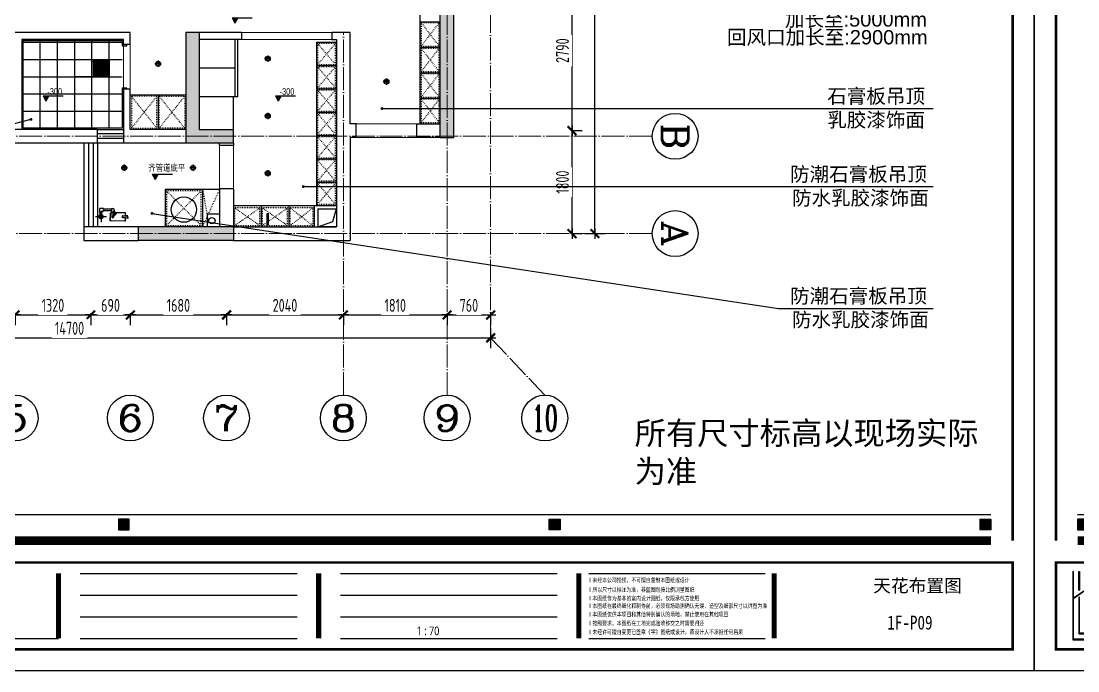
# Model space of a CAD drawing. Header units: inches. Extents: x -50945 to 250244, y -404780 to 18493.
# Drawn here: x 168992 to 187437, y -292400 to -281059 of the extents above; entities that cross this region are included whole.
import ezdxf
from ezdxf.enums import TextEntityAlignment as Align

# ---------------------------------------------------------------- set-up
doc = ezdxf.new("R2010")
doc.units = ezdxf.units.IN
doc.header["$MEASUREMENT"] = 0
doc.linetypes.add('ACAD_ISO03W100', pattern=[30, 12, -18])
doc.linetypes.add('DOTE', pattern=[2.42, 2, -0.2, 0.02, -0.2])
for name, color, linetype in [('0 @ 1 (1)', 7, 'Continuous'), ('15开关布置图-YJ', 2, 'Continuous'), ('AXIS', 1, 'Continuous'), ('AXIS_TEXT', 7, 'Continuous'), ('A图框', 7, 'Continuous'), ('D-ARCHI', 250, 'Continuous'), ('EVH 立面填充', 8, 'Continuous'), ('IBS-003-建筑窗框', 3, 'Continuous'), ('IBS-050-建筑文字标注', 50, 'Continuous'), ('IBS-182-原建筑非承重墙', 150, 'Continuous'), ('IBS-200-原建筑承重墙柱', 200, 'Continuous'), ('IBS-63-原建筑窗', 63, 'Continuous'), ('IDS-030-造型完成面(看线)', 30, 'Continuous'), ('IDS-040-固定高家具', 40, 'Continuous'), ('IFF-31-卫浴洁具', 31, 'Continuous'), ('IFF-51-活动家具', 51, 'Continuous'), ('IRC-2-天花灯具', 2, 'Continuous'), ('IRC-30-天花轮廓线', 30, 'Continuous'), ('外标注', 50, 'Continuous')]:
    doc.layers.add(name, color=color, linetype=linetype)
for name, color, linetype, lineweight in [('墙体', 9, 'Continuous', 25), ('天棚材质标注', 2, 'Continuous', 5), ('门', 65, 'Continuous', 13)]:
    doc.layers.add(name, color=color, linetype=linetype, lineweight=lineweight)
doc.styles.add('-宋体', font='', dxfattribs={"width": 0.8})
doc.styles.add('04.YBC-外标注3.0', font='', dxfattribs={"width": 0.8, "height": 3})
doc.styles.add('05.YBC-内标注2.5', font='', dxfattribs={"width": 0.8, "height": 2.5})
doc.styles.add('_TCH_AXIS', font='COMPLEX', dxfattribs={"bigfont": 'GBCBIG'})
doc.styles.add('COMPLEX', font='COMPLEX')
doc.styles.add('HBA-DIMT', font='ARCHS.SHX', dxfattribs={"width": 0.8})
doc.styles.get("Standard").update_dxf_attribs({"font": 'Arial.ttf'})
doc.styles.add('宋体', font='', dxfattribs={"width": 0.8})
doc.styles.get('-宋体').set_extended_font_data('SimSun')
doc.styles.get('04.YBC-外标注3.0').set_extended_font_data('SimSun')
doc.styles.get('05.YBC-内标注2.5').set_extended_font_data('SimSun')
doc.styles.get('宋体').set_extended_font_data('SimSun')
doc.dimstyles.new('HBA_40', dxfattribs={"dimscale": 50, "dimtxt": 2.5, "dimasz": 0.1, "dimexe": 2, "dimexo": 2.5, "dimgap": 0.6, "dimtad": 1, "dimdec": 0, "dimrnd": 5, "dimzin": 0, "dimtxsty": 'HBA-DIMT', "dimblk": 'HBA_DIMENSION_TICK', "dimblk1": 'HBA_DIMENSION_TICK', "dimblk2": 'HBA_DIMENSION_TICK', "dimcen": 0.125, "dimclrd": 44, "dimclre": 44, "dimclrt": 2, "dimadec": 0, "dimazin": 0, "dimtfac": 1, "dimtdec": 0, "dimtix": 1, "dimtmove": 1, "dimatfit": 3, "dimldrblk": 'HBA_Leader_Dot', "dimfxl": 0, "dimtvp": 1, "dimtfill": 1, "dimtolj": 1, "dimtzin": 0, "dimarcsym": 0})

# ---------------------------------------------------------------- blocks, each defined once
blk = doc.blocks.new('11')
at = {"layer": 'IBS-182-原建筑非承重墙'}
for p, q in [((140841, -1081), (140567, -1080)), ((140567, -1080), (140567, -1131)), ((140576, -1080), (140567, -1080)), ((140567, -1080), (140567, -1131)), ((140567, -1101), (140567, -1131)), ((140820, -1081), (140588, -1080)), ((140820, -1081), (140588, -1080)), ((140841, -1081), (140820, -1081)), ((140840, -1209), (140841, -1081)), ((140840, -1101), (140841, -1081)), ((140840, -1197), (140840, -1101)), ((140840, -1209), (140840, -1101)), ((140997, -1245), (140997, -1054)), ((140567, -1131), (140516, -1131)), ((140535, -1131), (140528, -1131)), ((140528, -1166), (140567, -1166)), ((140528, -1166), (140567, -1166)), ((140567, -1131), (140535, -1131)), ((140567, -1131), (140535, -1131)), ((140567, -1166), (140535, -1166)), ((140567, -1131), (140615, -1132)), ((140567, -1166), (140567, -1196)), ((140615, -1166), (140567, -1166)), ((140567, -1166), (140567, -1217)), ((140567, -1166), (140567, -1196)), ((140567, -1208), (140567, -1217)), ((140567, -1217), (140770, -1217)), ((140567, -1217), (140587, -1217)), ((140587, -1217), (140775, -1217)), ((140587, -1217), (140740, -1217)), ((140788, -1145), (140728, -1204)), ((140775, -1157), (140728, -1204)), ((140737, -1214), (140728, -1204)), ((140728, -1204), (140737, -1214)), ((140797, -1154), (140737, -1214)), ((140737, -1214), (140775, -1175)), ((140737, -1214), (140775, -1175)), ((140750, -1227), (140737, -1214)), ((140740, -1217), (140750, -1227)), ((140775, -1227), (140750, -1227)), ((140750, -1227), (140770, -1227)), ((140770, -1217), (140770, -1288)), ((140812, -1227), (140770, -1227)), ((140770, -1269), (140770, -1227)), ((140770, -1227), (140770, -1269)), ((140770, -1269), (140770, -1288)), ((140775, -1157), (140788, -1145)), ((140775, -1149), (140775, -1157)), ((140775, -1149), (140775, -1157)), ((140775, -1149), (140775, -1157)), ((140775, -1217), (140775, -1175)), ((140775, -1175), (140775, -1227)), ((140775, -1175), (140775, -1217)), ((140775, -1217), (140775, -1227)), ((140775, -1217), (140775, -1227)), ((140775, -1227), (140809, -1227)), ((140955, -1286), (140803, -1286)), ((140803, -1286), (140812, -1286)), ((140803, -1286), (140812, -1286)), ((140809, -1218), (140810, -1149)), ((140809, -1227), (140810, -1149)), ((140809, -1218), (140820, -1218)), ((140809, -1218), (140809, -1227)), ((140810, -1145), (140810, -1149)), ((140810, -1149), (140810, -1145)), ((140812, -1252), (140812, -1221)), ((140812, -1252), (140812, -1221)), ((140812, -1252), (140812, -1227)), ((140812, -1252), (140812, -1269)), ((140812, -1252), (140955, -1252)), ((140812, -1286), (140812, -1252)), ((140812, -1286), (140812, -1252)), ((140901, -1150), (141093, -1150)), ((140955, -1252), (140953, -1252)), ((140955, -1252), (140953, -1252)), ((140962, -1248), (140955, -1248)), ((140955, -1290), (140955, -1248)), ((140955, -1251), (140955, -1252)), ((140955, -1251), (140955, -1252)), ((140955, -1290), (140982, -1290)), ((140975, -1234), (140975, -1228)), ((140975, -1228), (140980, -1228)), ((140975, -1248), (140975, -1228)), ((140975, -1228), (141018, -1228)), ((140980, -1228), (140975, -1228)), ((140975, -1228), (140975, -1234)), ((140975, -1234), (140975, -1248)), ((140980, -1248), (140975, -1248)), ((140975, -1248), (140980, -1248)), ((140980, -1150), (140980, -1228)), ((140980, -1180), (140980, -1248)), ((140980, -1180), (140980, -1228)), ((140980, -1228), (141014, -1228)), ((140980, -1248), (140980, -1228)), ((140980, -1228), (141018, -1228)), ((140982, -1290), (141018, -1290)), ((141014, -1150), (141014, -1228)), ((141014, -1228), (141014, -1180)), ((141014, -1228), (141014, -1180)), ((141014, -1228), (141018, -1228)), ((141018, -1228), (141014, -1228)), ((141018, -1228), (141014, -1228)), ((141018, -1235), (141018, -1228)), ((141018, -1235), (141018, -1228)), ((141018, -1228), (141018, -1235)), ((141018, -1235), (141018, -1228)), ((141018, -1228), (141018, -1235)), ((141018, -1235), (141018, -1290))]:
    blk.add_line(p, q, dxfattribs=at)
blk.add_circle((140997, -1150), 34.9, dxfattribs=at)
for start, end in [(0, 180), (0, 180), (180, 240.5217), (180, 240.5217), (299.176, 0), (299.176, 0)]:
    blk.add_arc((140997, -1150), 34.9, start, end, dxfattribs=at)
for centre, major_axis, start_param, end_param in [((140588, -1101), (-14.5, 14.5), 5.495149, 7.065946), ((140820, -1101), (-14.5, -14.5), 2.353557, 3.924353), ((140553, -1149), (-17.5, -17.5), -1.141223, -0.024085), ((140540, -1140), (-6.72, -6.72), 4.378011, 6.612288), ((140531, -1157), (-6.72, -6.72), 1.236418, 3.470695), ((140587, -1196), (-14.5, 14.5), 0.78276, 2.353557), ((140615, -1149), (-12.1, -12.1), 0.78276, 3.924353), ((140791, -1269), (-15, 15), 0.78276, 2.986227), ((140793, -1149), (-12.1, 12.1), 3.924353, 7.065946), ((140793, -1149), (-4.6, -4.6), 1.568158, 4.709751), ((140791, -1269), (-15, 15), 2.986227, 3.924353), ((140820, -1197), (-14.5, -14.5), 0.78276, 2.353557), ((140962, -1234), (-9.66, 9.66), 2.353557, 3.924353), ((140997, -1150), (-12.1, 12.1), 4.709751, 10.992936)]:
    blk.add_ellipse(centre, major_axis=major_axis, ratio=1, start_param=start_param, end_param=end_param, dxfattribs=at)
at = {"layer": 'IBS-182-原建筑非承重墙', "extrusion": (0, 0, -1)}
for start_param, end_param in [(5.500425, 7.071221), (5.500425, 7.071221), (3.929629, 5.500425), (3.929629, 5.500425), (7.071221, 8.642018), (7.071221, 8.642018), (2.358832, 3.929629), (2.358832, 3.929629)]:
    blk.add_ellipse((140997, -1150), major_axis=(-12.1, 12.1), ratio=1, start_param=start_param, end_param=end_param, dxfattribs=at)
blk = doc.blocks.new('HBA_DIMENSION_TICK')
at = {"color": 0, "linetype": 'ByBlock'}
for p, q in [((-10, 0), (0, 0)), ((0, 0), (10, 0))]:
    blk.add_line(p, q, dxfattribs=at)
at = {"color": 50, "linetype": 'ByBlock'}
blk.add_solid([(-10, -7), (-7, -10), (7, 10), (10, 7)], dxfattribs=at)
blk = doc.blocks.new('*D514')
at = {"layer": 'Defpoints', "color": 0, "transparency": 16777216}
for p in [(168887, -285932), (170207, -285932), (170207, -286187)]:
    blk.add_point(p, dxfattribs=at)
at = {"layer": '外标注', "color": 44, "lineweight": -2, "transparency": 16777216}
for p, q in [((168887, -286157), (168887, -286367)), ((168896, -286187), (170198, -286187)), ((170207, -286157), (170207, -286367))]:
    blk.add_line(p, q, dxfattribs=at)
at = {"layer": '外标注', "color": 44, "lineweight": -2, "transparency": 16777216, "xscale": 9, "yscale": 9, "zscale": 9, "rotation": 180}
blk.add_blockref('HBA_DIMENSION_TICK', (168887, -286187), dxfattribs=at)
at = {"layer": '外标注', "color": 44, "lineweight": -2, "transparency": 16777216, "xscale": 9, "yscale": 9, "zscale": 9}
blk.add_blockref('HBA_DIMENSION_TICK', (170207, -286187), dxfattribs=at)
at = {"layer": '外标注', "color": 2, "transparency": 16777216, "insert": (169547, -286020), "char_height": 225, "attachment_point": 5, "style": 'HBA-DIMT', "bg_fill": 3, "box_fill_scale": 1.25, "bg_fill_color": 256, "bg_fill_true_color": 13158600, "bg_fill_transparency": 0}
blk.add_mtext('\\A1;1320', dxfattribs=at)
blk = doc.blocks.new('HBA_Leader_Dot')
at = {"color": 0, "linetype": 'ByBlock'}
blk.add_line((-5, 0), (-10, 0), dxfattribs=at)
at = {"color": 0, "linetype": 'ByBlock', "const_width": 5}
blk.add_lwpolyline([(-2.5, 0, 1), (2.5, 0, 1)], format="xyb", close=True, dxfattribs=at)
blk = doc.blocks.new('*D515')
at = {"layer": 'Defpoints', "color": 0, "transparency": 16777216}
for p in [(170207, -285932), (170897, -285932), (170897, -286187)]:
    blk.add_point(p, dxfattribs=at)
at = {"layer": '外标注', "color": 44, "lineweight": -2, "transparency": 16777216}
for p, q in [((170207, -286157), (170207, -286367)), ((170216, -286187), (170888, -286187)), ((170897, -286157), (170897, -286367))]:
    blk.add_line(p, q, dxfattribs=at)
at = {"layer": '外标注', "color": 44, "lineweight": -2, "transparency": 16777216, "xscale": 9, "yscale": 9, "zscale": 9, "rotation": 180}
blk.add_blockref('HBA_DIMENSION_TICK', (170207, -286187), dxfattribs=at)
at = {"layer": '外标注', "color": 44, "lineweight": -2, "transparency": 16777216, "xscale": 9, "yscale": 9, "zscale": 9}
blk.add_blockref('HBA_DIMENSION_TICK', (170897, -286187), dxfattribs=at)
at = {"layer": '外标注', "color": 2, "transparency": 16777216, "insert": (170552, -286020), "char_height": 225, "attachment_point": 5, "style": 'HBA-DIMT', "bg_fill": 3, "box_fill_scale": 1.25, "bg_fill_color": 256, "bg_fill_true_color": 13158600, "bg_fill_transparency": 0}
blk.add_mtext('\\A1;690', dxfattribs=at)
blk = doc.blocks.new('*D516')
at = {"layer": 'Defpoints', "color": 0, "transparency": 16777216}
for p in [(170897, -285932), (172577, -285932), (172577, -286187)]:
    blk.add_point(p, dxfattribs=at)
at = {"layer": '外标注', "color": 44, "lineweight": -2, "transparency": 16777216}
for p, q in [((170897, -286157), (170897, -286367)), ((170906, -286187), (172568, -286187)), ((172577, -286157), (172577, -286367))]:
    blk.add_line(p, q, dxfattribs=at)
at = {"layer": '外标注', "color": 44, "lineweight": -2, "transparency": 16777216, "xscale": 9, "yscale": 9, "zscale": 9, "rotation": 180}
blk.add_blockref('HBA_DIMENSION_TICK', (170897, -286187), dxfattribs=at)
at = {"layer": '外标注', "color": 44, "lineweight": -2, "transparency": 16777216, "xscale": 9, "yscale": 9, "zscale": 9}
blk.add_blockref('HBA_DIMENSION_TICK', (172577, -286187), dxfattribs=at)
at = {"layer": '外标注', "color": 2, "transparency": 16777216, "insert": (171737, -286020), "char_height": 225, "attachment_point": 5, "style": 'HBA-DIMT', "bg_fill": 3, "box_fill_scale": 1.25, "bg_fill_color": 256, "bg_fill_true_color": 13158600, "bg_fill_transparency": 0}
blk.add_mtext('\\A1;1680', dxfattribs=at)
blk = doc.blocks.new('*D517')
at = {"layer": 'Defpoints', "color": 0, "transparency": 16777216}
for p in [(172577, -285932), (174617, -285932), (174617, -286187)]:
    blk.add_point(p, dxfattribs=at)
at = {"layer": '外标注', "color": 44, "lineweight": -2, "transparency": 16777216}
for p, q in [((172577, -286157), (172577, -286367)), ((172586, -286187), (174608, -286187)), ((174617, -286157), (174617, -286367))]:
    blk.add_line(p, q, dxfattribs=at)
at = {"layer": '外标注', "color": 44, "lineweight": -2, "transparency": 16777216, "xscale": 9, "yscale": 9, "zscale": 9, "rotation": 180}
blk.add_blockref('HBA_DIMENSION_TICK', (172577, -286187), dxfattribs=at)
at = {"layer": '外标注', "color": 44, "lineweight": -2, "transparency": 16777216, "xscale": 9, "yscale": 9, "zscale": 9}
blk.add_blockref('HBA_DIMENSION_TICK', (174617, -286187), dxfattribs=at)
at = {"layer": '外标注', "color": 2, "transparency": 16777216, "insert": (173597, -286020), "char_height": 225, "attachment_point": 5, "style": 'HBA-DIMT', "bg_fill": 3, "box_fill_scale": 1.25, "bg_fill_color": 256, "bg_fill_true_color": 13158600, "bg_fill_transparency": 0}
blk.add_mtext('\\A1;2040', dxfattribs=at)
blk = doc.blocks.new('*D518')
at = {"layer": 'Defpoints', "color": 0, "transparency": 16777216}
for p in [(174617, -285932), (176427, -285932), (176427, -286187)]:
    blk.add_point(p, dxfattribs=at)
at = {"layer": '外标注', "color": 44, "lineweight": -2, "transparency": 16777216}
for p, q in [((174617, -286157), (174617, -286367)), ((174626, -286187), (176418, -286187)), ((176427, -286157), (176427, -286367))]:
    blk.add_line(p, q, dxfattribs=at)
at = {"layer": '外标注', "color": 44, "lineweight": -2, "transparency": 16777216, "xscale": 9, "yscale": 9, "zscale": 9, "rotation": 180}
blk.add_blockref('HBA_DIMENSION_TICK', (174617, -286187), dxfattribs=at)
at = {"layer": '外标注', "color": 44, "lineweight": -2, "transparency": 16777216, "xscale": 9, "yscale": 9, "zscale": 9}
blk.add_blockref('HBA_DIMENSION_TICK', (176427, -286187), dxfattribs=at)
at = {"layer": '外标注', "color": 2, "transparency": 16777216, "insert": (175522, -286020), "char_height": 225, "attachment_point": 5, "style": 'HBA-DIMT', "bg_fill": 3, "box_fill_scale": 1.25, "bg_fill_color": 256, "bg_fill_true_color": 13158600, "bg_fill_transparency": 0}
blk.add_mtext('\\A1;1810', dxfattribs=at)
blk = doc.blocks.new('*D519')
at = {"layer": 'Defpoints', "color": 0, "transparency": 16777216}
for p in [(176427, -285932), (177187, -285932), (177187, -286187)]:
    blk.add_point(p, dxfattribs=at)
at = {"layer": '外标注', "color": 44, "lineweight": -2, "transparency": 16777216}
for p, q in [((176427, -286157), (176427, -286367)), ((176436, -286187), (177178, -286187)), ((177187, -286157), (177187, -286367))]:
    blk.add_line(p, q, dxfattribs=at)
at = {"layer": '外标注', "color": 44, "lineweight": -2, "transparency": 16777216, "xscale": 9, "yscale": 9, "zscale": 9, "rotation": 180}
blk.add_blockref('HBA_DIMENSION_TICK', (176427, -286187), dxfattribs=at)
at = {"layer": '外标注', "color": 44, "lineweight": -2, "transparency": 16777216, "xscale": 9, "yscale": 9, "zscale": 9}
blk.add_blockref('HBA_DIMENSION_TICK', (177187, -286187), dxfattribs=at)
at = {"layer": '外标注', "color": 2, "transparency": 16777216, "insert": (176807, -286020), "char_height": 225, "attachment_point": 5, "style": 'HBA-DIMT', "bg_fill": 3, "box_fill_scale": 1.25, "bg_fill_color": 256, "bg_fill_true_color": 13158600, "bg_fill_transparency": 0}
blk.add_mtext('\\A1;760', dxfattribs=at)
blk = doc.blocks.new('*D520')
at = {"layer": 'Defpoints', "color": 0, "transparency": 16777216}
for p in [(162487, -286187), (177187, -286187), (177187, -286587)]:
    blk.add_point(p, dxfattribs=at)
at = {"layer": '外标注', "color": 44, "lineweight": -2, "transparency": 16777216}
for p, q in [((162487, -286412), (162487, -286767)), ((177187, -286412), (177187, -286767)), ((162496, -286587), (177178, -286587))]:
    blk.add_line(p, q, dxfattribs=at)
at = {"layer": '外标注', "color": 44, "lineweight": -2, "transparency": 16777216, "xscale": 9, "yscale": 9, "zscale": 9, "rotation": 180}
blk.add_blockref('HBA_DIMENSION_TICK', (162487, -286587), dxfattribs=at)
at = {"layer": '外标注', "color": 44, "lineweight": -2, "transparency": 16777216, "xscale": 9, "yscale": 9, "zscale": 9}
blk.add_blockref('HBA_DIMENSION_TICK', (177187, -286587), dxfattribs=at)
at = {"layer": '外标注', "color": 2, "transparency": 16777216, "insert": (169837, -286420), "char_height": 225, "attachment_point": 5, "style": 'HBA-DIMT', "bg_fill": 3, "box_fill_scale": 1.25, "bg_fill_color": 256, "bg_fill_true_color": 13158600, "bg_fill_transparency": 0}
blk.add_mtext('\\A1;14700', dxfattribs=at)
blk = doc.blocks.new('*D521')
at = {"layer": 'Defpoints', "color": 0, "transparency": 16777216}
for p in [(178365, -282969), (178607, -282969), (178365, -284767)]:
    blk.add_point(p, dxfattribs=at)
at = {"layer": '外标注', "color": 44, "lineweight": -2, "transparency": 16777216}
for p, q in [((178590, -282969), (178787, -282969)), ((178607, -284758), (178607, -282978)), ((178590, -284767), (178787, -284767))]:
    blk.add_line(p, q, dxfattribs=at)
at = {"layer": '外标注', "color": 44, "lineweight": -2, "transparency": 16777216, "xscale": 9, "yscale": 9, "zscale": 9}
for p, rotation in [((178607, -282969), 90), ((178607, -284767), 270)]:
    blk.add_blockref('HBA_DIMENSION_TICK', p, dxfattribs=dict(at, rotation=rotation))
at = {"layer": '外标注', "color": 2, "transparency": 16777216, "insert": (178441, -283868), "char_height": 225, "attachment_point": 5, "rotation": 90, "style": 'HBA-DIMT', "bg_fill": 3, "box_fill_scale": 1.25, "bg_fill_color": 256, "bg_fill_true_color": 13158600, "bg_fill_transparency": 0}
blk.add_mtext('\\A1;1800', dxfattribs=at)
blk = doc.blocks.new('*D522')
at = {"layer": 'Defpoints', "color": 0, "transparency": 16777216}
for p in [(178365, -280179), (178607, -280179), (178365, -282969)]:
    blk.add_point(p, dxfattribs=at)
at = {"layer": '外标注', "color": 44, "lineweight": -2, "transparency": 16777216}
for p, q in [((178590, -280179), (178787, -280179)), ((178607, -282960), (178607, -280188)), ((178590, -282969), (178787, -282969))]:
    blk.add_line(p, q, dxfattribs=at)
at = {"layer": '外标注', "color": 44, "lineweight": -2, "transparency": 16777216, "xscale": 9, "yscale": 9, "zscale": 9}
for p, rotation in [((178607, -280179), 90), ((178607, -282969), 270)]:
    blk.add_blockref('HBA_DIMENSION_TICK', p, dxfattribs=dict(at, rotation=rotation))
at = {"layer": '外标注', "color": 2, "transparency": 16777216, "insert": (178441, -281574), "char_height": 225, "attachment_point": 5, "rotation": 90, "style": 'HBA-DIMT', "bg_fill": 3, "box_fill_scale": 1.25, "bg_fill_color": 256, "bg_fill_true_color": 13158600, "bg_fill_transparency": 0}
blk.add_mtext('\\A1;2790', dxfattribs=at)
blk = doc.blocks.new('*D525')
at = {"layer": 'Defpoints', "color": 0, "transparency": 16777216}
for p in [(178607, -275458), (179007, -275458), (178607, -284767)]:
    blk.add_point(p, dxfattribs=at)
at = {"layer": '外标注', "color": 44, "lineweight": -2, "transparency": 16777216}
for p, q in [((178832, -275458), (179187, -275458)), ((179007, -284758), (179007, -275467)), ((178832, -284767), (179187, -284767))]:
    blk.add_line(p, q, dxfattribs=at)
at = {"layer": '外标注', "color": 44, "lineweight": -2, "transparency": 16777216, "xscale": 9, "yscale": 9, "zscale": 9}
for p, rotation in [((179007, -275458), 90), ((179007, -284767), 270)]:
    blk.add_blockref('HBA_DIMENSION_TICK', p, dxfattribs=dict(at, rotation=rotation))
at = {"layer": '外标注', "color": 2, "transparency": 16777216, "insert": (178841, -280113), "char_height": 225, "attachment_point": 5, "rotation": 90, "style": 'HBA-DIMT', "bg_fill": 3, "box_fill_scale": 1.25, "bg_fill_color": 256, "bg_fill_true_color": 13158600, "bg_fill_transparency": 0}
blk.add_mtext('\\A1;9310', dxfattribs=at)
blk = doc.blocks.new('_AXISO')
blk.add_circle((0, 0), 0.5)
at = {"layer": 'AXIS_TEXT', "style": 'COMPLEX', "width": 1.041667}
blk.add_attdef('A', text='', height=0.56, dxfattribs=at).set_placement((-0.25, -0.28), (0.25, -0.28), align=Align.FIT)
blk = doc.blocks.new('gegwe')
h = blk.add_hatch(color=9)
h.paths.add_polyline_path([(189652, -49616), (189652, -49028), (189629, -49028), (189629, -49617), (189269, -49867), (189269, -49028), (189267, -49028), (189246, -49028), (189246, -51182), (190039, -51182), (190039, -49027), (190014, -49027), (190014, -49865), (190014, -49868)])
h.paths.add_polyline_path([(190014, -49898), (190014, -51161), (189269, -51161), (189269, -49898), (189642, -49636)], flags=16)
h.paths.add_polyline_path([(189641, -49706), (189653, -49716), (189653, -50844), (189629, -50844), (189629, -49716)], flags=0)
h.paths.add_polyline_path([(189825, -49834), (189847, -49852), (189847, -51000), (189439, -51000), (189439, -49849), (189461, -49834), (189461, -50979), (189825, -50979)], flags=0)
h.paths.add_polyline_path([(189439, -49636), (189459, -49620), (189459, -49028), (189439, -49028)], flags=17)
h.paths.add_polyline_path([(189822, -49620), (189847, -49637), (189847, -49027), (189822, -49027)])
at = {"color": 9}
for points in [[(189267, -49028), (189246, -49028), (189246, -51182), (190039, -51182), (190039, -49027), (190014, -49027), (190014, -49865), (190014, -49868)], [(189269, -49867), (189269, -49028), (189267, -49028)], [(189269, -49867), (189629, -49617), (189629, -49028)], [(189439, -49028), (189459, -49028), (189459, -49620), (189439, -49636), (189439, -49028)], [(189629, -49028), (189650, -49028), (189652, -49028), (189652, -49616), (190014, -49868)], [(190014, -49898), (189642, -49636), (189269, -49898)], [(190014, -49898), (190014, -51161), (189269, -51161), (189269, -49898)], [(189439, -49849), (189439, -51000), (189847, -51000), (189847, -49852), (189825, -49834), (189825, -50979), (189461, -50979), (189461, -49834), (189461, -49834), (189439, -49849)], [(189641, -49706), (189653, -49716), (189653, -50844), (189629, -50844), (189629, -49716), (189641, -49706)]]:
    blk.add_lwpolyline(points, dxfattribs=at)
blk.add_lwpolyline([(189822, -49027), (189842, -49027), (189847, -49027), (189847, -49637), (189822, -49620), (189822, -49027)], close=True, dxfattribs=at)
blk = doc.blocks.new('gegeg')
at = {"layer": 'A图框'}
h = blk.add_hatch(color=256, dxfattribs=at)
h.dxf.hatch_style = 1
h.paths.add_polyline_path([(133887, -57733), (134062, -57733), (134062, -57558), (133887, -57558)])
h = blk.add_hatch(color=256, dxfattribs=at)
h.dxf.hatch_style = 1
h.paths.add_polyline_path([(147800, -57733), (147975, -57733), (147975, -57558), (147800, -57558)])
h = blk.add_hatch(color=256, dxfattribs=at)
h.dxf.hatch_style = 1
h.paths.add_polyline_path([(154931, -57558), (154756, -57558), (154756, -57733), (154931, -57733)])
h = blk.add_hatch(color=256, dxfattribs=at)
h.dxf.hatch_style = 1
h.paths.add_polyline_path([(161887, -57558), (161712, -57558), (161712, -57733), (161887, -57733)])
for p, q in [((133887, -57482), (161887, -57482)), ((147184, -58433), (150684, -58433)), ((151384, -58433), (154884, -58433)), ((155398, -58433), (158242, -58433)), ((147184, -58783), (150684, -58783)), ((151384, -58783), (154884, -58783)), ((147184, -59133), (150684, -59133)), ((151384, -59133), (154884, -59133)), ((138761, -59483), (146834, -59483)), ((147184, -59483), (150684, -59483)), ((151384, -59483), (154884, -59483)), ((155398, -59483), (158242, -59483))]:
    blk.add_line(p, q, dxfattribs=at)
for points in [[(162587, -39218), (162587, -60008), (133187, -60008), (133187, -39218)], [(134062, -57558), (133887, -57558), (133887, -57733), (134062, -57733)], [(147975, -57558), (147800, -57558), (147800, -57733), (147975, -57733)], [(154756, -57558), (154931, -57558), (154931, -57733), (154756, -57733)], [(161712, -57558), (161887, -57558), (161887, -57733), (161712, -57733)]]:
    blk.add_lwpolyline(points, close=True, dxfattribs=at)
for points, const_width in [([(133537, -40125), (133537, -39568), (162237, -39568), (162237, -57908)], 42), ([(133537, -57908), (133537, -42755)], 42), ([(161887, -57908), (133887, -57908)], 140), ([(146834, -58433), (146834, -59483)], 84), ([(151034, -58433), (151034, -59483)], 84), ([(155234, -58433), (155234, -59483)], 84), ([(158387, -58433), (158387, -59483)], 84)]:
    blk.add_lwpolyline(points, dxfattribs=dict(at, const_width=const_width))
at = {"layer": 'A图框', "const_width": 42}
blk.add_lwpolyline([(133537, -58258), (162237, -58258), (162237, -59658), (133537, -59658)], close=True, dxfattribs=at)
at = {"layer": '15开关布置图-YJ', "color": 2, "xscale": 0.5119999999988067, "yscale": 0.5119999999988067, "zscale": 0.5119999999988067}
blk.add_blockref('gegwe', (36914, -33299), dxfattribs=at)
at = {"layer": '0 @ 1 (1)', "insert": (152579, -59363), "char_height": 175, "width": 3199.54, "attachment_point": 4, "style": '05.YBC-内标注2.5'}
blk.add_mtext('{\\fMicrosoft YaHei|b0|i0|c134|p34;\\H0.8x; 1 : 70}', dxfattribs=at)
at = {"layer": 'A图框', "char_height": 70, "attachment_point": 1, "style": '04.YBC-外标注3.0'}
for s, width, insert in [('{\\fArial Unicode MS|b0|i0|c134|p0;l 未经本公司授权，不可擅自复制本图纸或设计}', 1842.18, (155405, -58508)), ('{\\fArial Unicode MS|b0|i0|c134|p0;l 所以尺寸以标注为准，非蓝图勿按比例测量图纸}', 1906.2, (155405, -58662)), ('{\\fArial Unicode MS|b0|i0|c134|p0;l 本图纸作为基本的室内设计图纸，仅限承包方使用}', 2550.12, (155405, -58801)), ('{\\fArial Unicode MS|b0|i0|c134|p0;l 本图纸在最终细化和制作前，必须现场勘测确认无误，造型及细部尺寸以详图为准}', 3701.19, (155405, -58923)), ('{\\fArial Unicode MS|b0|i0|c134|p0;l 本图纸仅供本项目和其他特别确认的场地，禁止使用在其他项目}', 3008.74, (155405, -59060)), ('{\\fArial Unicode MS|b0|i0|c134|p0;l 按照要求，本图纸在工地完成验收移交之时需要归还}', 1941.8, (155405, -59203)), ('{\\fArial Unicode MS|b0|i0|c134|p0;l 未经许可擅自变更已签章《字》图纸或设计，原设计人不承担任何后果}', 3026.66, (155405, -59346))]:
    blk.add_mtext_dynamic_manual_height_columns(s, width=width, gutter_width=1, heights=[0], dxfattribs=dict(at, insert=insert))
blk = doc.blocks.new('A$C2C253EB8')
at = {"layer": 'IRC-2-天花灯具', "color": 250}
for p, q in [((0, 55), (110, 55)), ((55, 0), (55, 110))]:
    blk.add_line(p, q, dxfattribs=at)
at = {"layer": 'IRC-2-天花灯具', "color": 2}
blk.add_ellipse((55, 55), major_axis=(44, 0), ratio=1, start_param=1.571461413961594, end_param=7.85464672114118, dxfattribs=at)
at = {"layer": 'IRC-2-天花灯具', "color": 251}
blk.add_ellipse((55, 55), major_axis=(33, 0), ratio=1, start_param=1.570667, end_param=7.853852, dxfattribs=at)
blk = doc.blocks.new('A$C61603E42')
at = {"layer": '墙体'}
blk.add_hatch(color=256, dxfattribs=at).paths.add_polyline_path([(85, 0), (171, 157), (0, 157)])
blk.add_line((0, 157), (585, 157), dxfattribs=at)
for points in [[(0, 157), (85, 0)], [(171, 157), (85, 0)]]:
    blk.add_lwpolyline(points, dxfattribs=at)

msp = doc.modelspace()

# ---------------------------------------------------------------- hatches: boundary and pattern name
at = {"layer": 'EVH 立面填充'}
h = msp.add_hatch(color=256, dxfattribs=at)
h.dxf.hatch_style = 1
h.paths.add_polyline_path([(176547.07, -280298.62), (177307.07, -280298.62), (177307.07, -280058.62), (176307.07, -280058.62), (176307.07, -283088.62), (176547.07, -283088.62)])
h = msp.add_hatch(color=256, dxfattribs=at)
h.dxf.hatch_style = 1
h.paths.add_polyline_path([(172696.77, -283188.62), (172696.77, -282948.62), (172096.77, -282948.62), (172096.77, -281258.62), (171866.77, -281258.62), (171866.77, -283188.62)])
h = msp.add_hatch(color=256, dxfattribs=at)
h.dxf.hatch_style = 1
h.paths.add_polyline_path([(171036.77, -284647.79), (171036.77, -284886.12), (172696.77, -284886.12), (172696.77, -284647.79)])
at = {"layer": 'IRC-2-天花灯具'}
h = msp.add_hatch(dxfattribs=at)
h.set_pattern_fill('ANSI31', color=256, scale=80)
h.set_pattern_definition([(45, (76458.115, -265961.833), (-7.0710678, 7.0710678), [])])
h.paths.add_polyline_path([(170246.77, -282008.62), (170506.77, -282008.62), (170506.77, -281748.62), (170246.77, -281748.62)])

# ---------------------------------------------------------------- linework, layer by layer
for p in [(175957.07, -281068.62), (175957.07, -281513.62), (175957.07, -281958.62), (175957.07, -282403.62)]:
    msp.add_point(p)
at = {"layer": 'IBS-003-建筑窗框', "color": 251, "ltscale": 10}
for p, q in [((170326.77, -282948.62), (170776.77, -282948.62)), ((170086.77, -283188.62), (170086.77, -284648.62)), ((170776.77, -283188.62), (170326.77, -283188.62)), ((170326.77, -283188.62), (170326.77, -284648.62))]:
    msp.add_line(p, q, dxfattribs=at)
at = {"layer": 'IBS-182-原建筑非承重墙'}
for p, q in [((170896.77, -281258.62), (167246.77, -281258.62)), ((170896.77, -281468.62), (170896.77, -281258.62)), ((172836.77, -281258.62), (172096.77, -281258.62)), ((172836.77, -281258.62), (172836.77, -281378.62)), ((174736.77, -281258.62), (174416.77, -281258.62)), ((174416.77, -281258.62), (174416.77, -281378.62)), ((174736.77, -282848.62), (174736.77, -281258.62)), ((170776.77, -281378.62), (169006.77, -281378.62)), ((169006.77, -281378.62), (169006.77, -282948.62)), ((170776.77, -281468.62), (170776.77, -281378.62)), ((170896.77, -281468.62), (170776.77, -281468.62)), ((172836.77, -281378.62), (172096.77, -281378.62)), ((174416.77, -281378.62), (174496.77, -281378.62)), ((174496.77, -281378.62), (174496.77, -284648.62)), ((170896.77, -282248.62), (170776.77, -282248.62)), ((170776.77, -282248.62), (170776.77, -283188.62)), ((170896.77, -282948.62), (170896.77, -282248.62)), ((174836.77, -282848.62), (174736.77, -282848.62)), ((174836.77, -283088.62), (174836.77, -282848.62)), ((175897.07, -283088.62), (175897.07, -282848.62)), ((175897.07, -282848.62), (176307.07, -282848.62)), ((169006.77, -282948.62), (167626.77, -282948.62)), ((170326.77, -282948.62), (169006.77, -282948.62)), ((170326.77, -283188.62), (170326.77, -282948.62)), ((171866.77, -282948.62), (170896.77, -282948.62)), ((174836.77, -283088.62), (174736.77, -283088.62)), ((174736.77, -283088.62), (174736.77, -284886.95)), ((176307.07, -283088.62), (175897.07, -283088.62)), ((170086.77, -283188.62), (167626.77, -283188.62)), ((170326.77, -283188.62), (170086.77, -283188.62)), ((171866.77, -283188.62), (170776.77, -283188.62)), ((172456.77, -283228.62), (172456.77, -283188.62)), ((172696.77, -283228.62), (172456.77, -283228.62)), ((172696.77, -283188.62), (172696.77, -283228.62)), ((172696.77, -283988.62), (172456.77, -283988.62)), ((172456.77, -283988.62), (172456.77, -284648.62)), ((172696.77, -283988.62), (172696.77, -284648.62)), ((174108.53, -284275.63), (174108.53, -284648.62)), ((174108.53, -284275.63), (174496.77, -284275.63)), ((174168.53, -284335.63), (174168.53, -284648.62)), ((174168.53, -284335.63), (174496.77, -284335.63)), ((174430.23, -284556.04), (174496.77, -284335.63)), ((172236.77, -284428.62), (172236.77, -284648.62)), ((172456.77, -284428.62), (172236.77, -284428.62)), ((174168.53, -284648.62), (174430.23, -284556.04)), ((171036.77, -284648.62), (170086.77, -284648.62)), ((170086.77, -284648.62), (170086.77, -284886.95)), ((172696.77, -284648.62), (174496.77, -284648.62)), ((174496.77, -284648.62), (174168.53, -284648.62)), ((170086.77, -284886.95), (171036.77, -284886.95)), ((172696.77, -284886.95), (174736.77, -284886.95))]:
    msp.add_line(p, q, dxfattribs=at)
msp.add_circle((172320.81, -284540.19), 55, dxfattribs=at)
at = {"layer": 'IBS-200-原建筑承重墙柱', "ltscale": 0.02}
for p, q in [((176307.07, -283088.62), (176307.07, -280058.62)), ((176547.07, -283088.62), (176547.07, -280298.62)), ((171866.77, -281258.62), (171866.77, -283188.62)), ((172096.77, -281258.62), (171866.77, -281258.62)), ((172096.77, -281258.62), (172096.77, -282948.62)), ((172096.77, -282948.62), (172696.77, -282948.62)), ((172696.77, -283188.62), (172696.77, -282948.62)), ((176307.07, -283088.62), (176547.07, -283088.62)), ((172696.77, -283188.62), (171866.77, -283188.62)), ((172696.77, -284648.62), (171036.77, -284648.62)), ((171036.77, -284648.62), (171036.77, -284886.95)), ((172696.77, -284648.62), (172696.77, -284886.95)), ((172696.77, -284886.95), (171036.77, -284886.95))]:
    msp.add_line(p, q, dxfattribs=at)
at = {"layer": 'IBS-63-原建筑窗'}
for p, q in [((170776.77, -283028.62), (170326.77, -283028.62)), ((170776.77, -283108.62), (170326.77, -283108.62)), ((170166.77, -283188.62), (170166.77, -284648.62)), ((170246.77, -283188.62), (170246.77, -284648.62))]:
    msp.add_line(p, q, dxfattribs=at)
at = {"layer": 'IDS-030-造型完成面(看线)'}
msp.add_lwpolyline([(170836.77, -282248.62), (170836.77, -282228.62), (170756.77, -282228.62), (170756.77, -282928.62), (169026.77, -282928.62), (169026.77, -281398.62), (170756.77, -281398.62), (170756.77, -281488.62), (170836.77, -281488.62), (170836.77, -281468.62)], dxfattribs=at)
at = {"layer": 'IDS-040-固定高家具'}
for p, q in [((175957.07, -282848.62), (175957.07, -280178.62)), ((175957.07, -281068.62), (176307.07, -281068.62)), ((174146.77, -281428.62), (174146.77, -284275.63)), ((174146.77, -281428.62), (174496.77, -281428.62)), ((175957.07, -281513.62), (176307.07, -281513.62)), ((174146.77, -281835.33), (174496.77, -281835.33)), ((175957.07, -281958.62), (176307.07, -281958.62)), ((171866.77, -282348.62), (170896.77, -282348.62)), ((171381.77, -282348.62), (171381.77, -282948.62)), ((174146.77, -282242.05), (174496.77, -282242.05)), ((175957.07, -282403.62), (176307.07, -282403.62)), ((174146.77, -282648.77), (174496.77, -282648.77)), ((174146.77, -283055.48), (174496.77, -283055.48)), ((174146.77, -283462.2), (174496.77, -283462.2)), ((172456.77, -283998.62), (171506.77, -283998.62)), ((171506.77, -283998.62), (171506.77, -284648.62)), ((172156.77, -283998.62), (172156.77, -284648.62)), ((174146.77, -283868.91), (174496.77, -283868.91)), ((172696.77, -284275.63), (174108.53, -284275.63)), ((173180.1, -284275.63), (173180.1, -284648.62)), ((173663.43, -284275.63), (173663.43, -284648.62))]:
    msp.add_line(p, q, dxfattribs=at)
at = {"layer": 'IDS-040-固定高家具', "linetype": 'ACAD_ISO03W100'}
for p, q in [((175977.07, -281493.62), (176287.07, -281088.62)), ((175977.07, -281088.62), (176287.07, -281493.62)), ((174166.77, -281815.33), (174476.77, -281448.62)), ((174476.77, -281815.33), (174166.77, -281448.62)), ((175977.07, -281938.62), (176287.07, -281533.62)), ((175977.07, -281533.62), (176287.07, -281938.62)), ((174166.77, -282222.05), (174476.77, -281855.33)), ((174476.77, -282222.05), (174166.77, -281855.33)), ((175977.07, -282383.62), (176287.07, -281978.62)), ((175977.07, -281978.62), (176287.07, -282383.62)), ((170916.77, -282928.62), (171361.77, -282368.62)), ((171361.77, -282928.62), (170916.77, -282368.62)), ((171846.77, -282928.62), (171401.77, -282368.62)), ((171401.77, -282928.62), (171846.77, -282368.62)), ((174166.77, -282628.77), (174476.77, -282262.05)), ((174476.77, -282628.77), (174166.77, -282262.05)), ((175977.07, -282828.62), (176287.07, -282423.62)), ((175977.07, -282423.62), (176287.07, -282828.62)), ((174166.77, -283035.48), (174476.77, -282668.77)), ((174476.77, -283035.48), (174166.77, -282668.77)), ((174166.77, -283442.2), (174476.77, -283075.48)), ((174476.77, -283442.2), (174166.77, -283075.48)), ((174166.77, -283848.91), (174476.77, -283482.2)), ((174476.77, -283848.91), (174166.77, -283482.2)), ((172136.77, -284018.62), (171526.77, -284628.62)), ((171526.77, -284018.62), (172136.77, -284628.62)), ((172156.77, -283998.62), (172236.77, -284428.62)), ((172158.55, -284648.62), (172456.77, -283998.62)), ((174166.77, -284255.63), (174476.77, -283888.91)), ((174476.77, -284255.63), (174166.77, -283888.91)), ((172716.77, -284628.62), (173160.1, -284318.62)), ((173160.1, -284628.62), (172716.77, -284318.62)), ((173200.1, -284628.62), (173643.43, -284318.62)), ((173643.43, -284628.62), (173200.1, -284318.62)), ((173683.43, -284628.62), (174087.11, -284318.62)), ((174087.11, -284628.62), (173683.43, -284318.62))]:
    msp.add_line(p, q, dxfattribs=at)
for points in [[(175977.07, -281493.62), (176287.07, -281493.62), (176287.07, -281088.62), (175977.07, -281088.62)], [(174166.77, -281815.33), (174476.77, -281815.33), (174476.77, -281448.62), (174166.77, -281448.62)], [(175977.07, -281938.62), (176287.07, -281938.62), (176287.07, -281533.62), (175977.07, -281533.62)], [(174166.77, -282222.05), (174476.77, -282222.05), (174476.77, -281855.33), (174166.77, -281855.33)], [(175977.07, -282383.62), (176287.07, -282383.62), (176287.07, -281978.62), (175977.07, -281978.62)], [(170916.77, -282928.62), (171361.77, -282928.62), (171361.77, -282368.62), (170916.77, -282368.62)], [(171846.77, -282928.62), (171401.77, -282928.62), (171401.77, -282368.62), (171846.77, -282368.62)], [(174166.77, -282628.77), (174476.77, -282628.77), (174476.77, -282262.05), (174166.77, -282262.05)], [(175977.07, -282828.62), (176287.07, -282828.62), (176287.07, -282423.62), (175977.07, -282423.62)], [(174166.77, -283035.48), (174476.77, -283035.48), (174476.77, -282668.77), (174166.77, -282668.77)], [(174166.77, -283442.2), (174476.77, -283442.2), (174476.77, -283075.48), (174166.77, -283075.48)], [(174166.77, -283848.91), (174476.77, -283848.91), (174476.77, -283482.2), (174166.77, -283482.2)], [(171526.77, -284628.62), (172136.77, -284628.62), (172136.77, -284018.62), (171526.77, -284018.62)], [(174166.77, -284255.63), (174476.77, -284255.63), (174476.77, -283888.91), (174166.77, -283888.91)], [(172716.77, -284628.62), (173160.1, -284628.62), (173160.1, -284318.62), (172716.77, -284318.62)], [(173200.1, -284628.62), (173643.43, -284628.62), (173643.43, -284318.62), (173200.1, -284318.62)], [(173683.43, -284628.62), (174087.11, -284628.62), (174087.11, -284318.62), (173683.43, -284318.62)]]:
    msp.add_lwpolyline(points, close=True, dxfattribs=at)
at = {"layer": 'IDS-040-固定高家具'}
msp.add_circle((171831.77, -284348.62), 220.91, dxfattribs=at)
at = {"layer": 'IFF-31-卫浴洁具', "ltscale": 0.02}
msp.add_lwpolyline([(173311.02, -284423.63), (173282.52, -284423.63), (173282.52, -284613.63), (173311.02, -284613.63)], close=True, dxfattribs=at)
at = {"layer": 'IFF-51-活动家具'}
for p, q in [((172726.77, -282378.62), (172726.77, -281378.62)), ((172776.77, -282378.62), (172776.77, -281378.62)), ((172726.77, -281878.62), (172096.77, -281878.62)), ((172776.77, -282378.62), (172096.77, -282378.62)), ((172696.77, -282948.62), (172696.77, -282378.62))]:
    msp.add_line(p, q, dxfattribs=at)
at = {"layer": 'IRC-2-天花灯具'}
msp.add_line((170226.77, -282028.62), (170226.77, -281728.62), dxfattribs=at)
for points in [[(170526.77, -281728.62), (170526.77, -282028.62), (169926.77, -282028.62), (169926.77, -281728.62)], [(170246.77, -282008.62), (170506.77, -282008.62), (170506.77, -281748.62), (170246.77, -281748.62)]]:
    msp.add_lwpolyline(points, close=True, dxfattribs=at)
at = {"layer": 'IRC-30-天花轮廓线'}
for p, q in [((169026.77, -281428.62), (170756.77, -281428.62)), ((169326.77, -282928.62), (169326.77, -281398.62)), ((169626.77, -282928.62), (169626.77, -281398.62)), ((169926.77, -281728.62), (169926.77, -281398.62)), ((170226.77, -281728.62), (170226.77, -281398.62)), ((170526.77, -282928.62), (170526.77, -281398.62)), ((169026.77, -281728.62), (169926.77, -281728.62)), ((170526.77, -281728.62), (170756.77, -281728.62)), ((169926.77, -282928.62), (169926.77, -282008.62)), ((170226.77, -282928.62), (170226.77, -282008.62)), ((169026.77, -282028.62), (170756.77, -282028.62)), ((169026.77, -282328.62), (170756.77, -282328.62)), ((169026.77, -282628.62), (170756.77, -282628.62))]:
    msp.add_line(p, q, dxfattribs=at)
at = {"layer": '门', "color": 8, "lineweight": 5}
msp.add_line((172696.77, -283988.62), (172456.77, -283988.62), dxfattribs=at)
for points in [[(172836.77, -281258.62), (174416.77, -281258.62), (174416.77, -281378.62), (172836.77, -281378.62)], [(170776.77, -282248.62), (170896.77, -282248.62), (170896.77, -281468.62), (170776.77, -281468.62)], [(174836.77, -282848.62), (175897.07, -282848.62), (175897.07, -283088.62), (174836.77, -283088.62)], [(172456.77, -283988.62), (172696.77, -283988.62), (172696.77, -283228.62), (172456.77, -283228.62)]]:
    msp.add_lwpolyline(points, close=True, dxfattribs=at)

# ---------------------------------------------------------------- block references
at = {"layer": '15开关布置图-YJ', "color": 2, "xscale": 1.081091401797356, "yscale": 1.081091401797356, "zscale": 1.081091401797356}
msp.add_blockref('gegeg', (42688.17, -227526.41), dxfattribs=at)
at = {"layer": 'AXIS'}
ref = msp.add_blockref('_AXISO', (180407.07, -283068.62), dxfattribs=dict(at, xscale=800, yscale=800, zscale=800, rotation=270))
ref.add_attrib('A', 'B', dxfattribs={"layer": 'AXIS_TEXT', "height": 452.55, "rotation": 270, "style": '_TCH_AXIS', "width": 1.235294}).set_placement((180180.79, -282842.34), (180180.79, -283294.89), align=Align.FIT)
ref = msp.add_blockref('_AXISO', (180407.07, -284766.95), dxfattribs=dict(at, xscale=800, yscale=800, zscale=800, rotation=270))
ref.add_attrib('A', 'A', dxfattribs={"layer": 'AXIS_TEXT', "height": 452.55, "rotation": 270, "style": '_TCH_AXIS', "width": 1.166667}).set_placement((180180.79, -284540.68), (180180.79, -284993.23), align=Align.FIT)
ref = msp.add_blockref('_AXISO', (168886.77, -287986.95), dxfattribs=dict(at, xscale=800, yscale=800, zscale=800))
ref.add_attrib('A', '5', dxfattribs={"layer": 'AXIS_TEXT', "height": 452.55, "style": '_TCH_AXIS', "width": 1.5}).set_placement((168660.49, -288213.23), (169113.04, -288213.23), align=Align.FIT)
ref = msp.add_blockref('_AXISO', (170896.77, -287986.95), dxfattribs=dict(at, xscale=800, yscale=800, zscale=800))
ref.add_attrib('A', '6', dxfattribs={"layer": 'AXIS_TEXT', "height": 452.55, "style": '_TCH_AXIS', "width": 1.5}).set_placement((170670.49, -288213.23), (171123.04, -288213.23), align=Align.FIT)
ref = msp.add_blockref('_AXISO', (172576.77, -287986.95), dxfattribs=dict(at, xscale=800, yscale=800, zscale=800))
ref.add_attrib('A', '7', dxfattribs={"layer": 'AXIS_TEXT', "height": 452.55, "style": '_TCH_AXIS', "width": 1.5}).set_placement((172350.49, -288213.23), (172803.04, -288213.23), align=Align.FIT)
ref = msp.add_blockref('_AXISO', (174616.77, -287986.95), dxfattribs=dict(at, xscale=800, yscale=800, zscale=800))
ref.add_attrib('A', '8', dxfattribs={"layer": 'AXIS_TEXT', "height": 452.55, "style": '_TCH_AXIS', "width": 1.5}).set_placement((174390.49, -288213.23), (174843.04, -288213.23), align=Align.FIT)
ref = msp.add_blockref('_AXISO', (176427.07, -287986.95), dxfattribs=dict(at, xscale=800, yscale=800, zscale=800))
ref.add_attrib('A', '9', dxfattribs={"layer": 'AXIS_TEXT', "height": 452.55, "style": '_TCH_AXIS', "width": 1.5}).set_placement((176200.79, -288213.23), (176653.34, -288213.23), align=Align.FIT)
ref = msp.add_blockref('_AXISO', (178131.73, -287986.95), dxfattribs=dict(at, xscale=800, yscale=800, zscale=800))
ref.add_attrib('A', '10', dxfattribs={"layer": 'AXIS_TEXT', "height": 452.548, "style": '_TCH_AXIS', "width": 0.724138}).set_placement((177905.46, -288213.23), (178358.01, -288213.23), align=Align.FIT)
at = {"layer": 'IBS-050-建筑文字标注', "color": 160, "linetype": 'ByBlock', "xscale": 0.6, "yscale": 0.6, "zscale": 0.6}
for p in [(172673.23, -281095.36), (169374.64, -282456.71), (173428.83, -282456.71), (171281.25, -283822.7)]:
    msp.add_blockref('A$C61603E42', p, dxfattribs=at)
at = {"layer": 'IBS-182-原建筑非承重墙', "rotation": 180}
msp.add_blockref('11', (311382.99, -285621.85), dxfattribs=at)
at = {"layer": 'IRC-2-天花灯具', "rotation": 180}
for p in [(171436.77, -281748.62), (173351.77, -281658.62), (175421.92, -282058.62), (173351.77, -282658.62), (170846.77, -283563.62), (172046.77, -283563.62), (173351.77, -283658.62)]:
    msp.add_blockref('A$C2C253EB8', p, dxfattribs=at)

# ---------------------------------------------------------------- texts
at = {"color": 253, "insert": (184109.79, -291436.18), "char_height": 242.164, "attachment_point": 1, "style": '宋体'}
msp.add_mtext_dynamic_manual_height_columns('1F-P09', width=66.2668, gutter_width=16.21, heights=[0], dxfattribs=at)
at = {"layer": '15开关布置图-YJ', "color": 241}
for s, p in [('加长至:5000mm', (182323.45, -281154.23)), ('回风口加长至:2900mm', (181312.69, -281464.39)), ('石膏板吊顶', (183062.48, -282492.82)), ('乳胶漆饰面', (183062.48, -282907.04)), ('防潮石膏板吊顶', (182413.11, -283855.38)), ('防水乳胶漆饰面', (182446.12, -284269.61)), ('防潮石膏板吊顶', (182413.11, -285980.71)), ('防水乳胶漆饰面', (182446.12, -286394.93))]:
    msp.add_text(s, height=250, dxfattribs=at).set_placement(p)
at = {"layer": '15开关布置图-YJ', "color": 241, "insert": (179700.5, -288050.36), "char_height": 400, "attachment_point": 1}
msp.add_mtext_dynamic_manual_height_columns('{\\fArial Unicode MS|b0|i0|c134|p0;所有尺寸标高以现场实际为准}', width=6146.256, gutter_width=0.5, heights=[0], dxfattribs=at)
at = {"layer": 'A图框', "insert": (183863.82, -290798.26), "char_height": 227.0292, "attachment_point": 1}
msp.add_mtext_dynamic_manual_height_columns('{\\fArial Unicode MS|b0|i0|c134|p0;天花布置图}', width=2770.8358, gutter_width=16.21, heights=[0], dxfattribs=at)
at = {"layer": 'IBS-050-建筑文字标注', "linetype": 'ByBlock', "char_height": 115, "width": 1928.1715, "attachment_point": 5, "style": '-宋体'}
for s, insert in [('{\\fArial Unicode MS|b0|i0|c0|p0;-300}', (169578.02, -282287.31)), ('{\\fArial Unicode MS|b0|i0|c0|p0;-300}', (173632.22, -282287.31)), ('{\\fArial Unicode MS|b0|i0|c134|p0;齐管道底平}', (171533.3, -283624.11))]:
    msp.add_mtext(s, dxfattribs=dict(at, insert=insert))

# ---------------------------------------------------------------- dimensions: what is measured, and where the dimension line sits
at = {"layer": '外标注'}
dim = msp.add_linear_dim(base=(178607.07, -282968.62), p1=(178365.29, -284766.95), p2=(178365.29, -282968.62), angle=270, dimstyle='HBA_40', override={"dimscale": 90, "dimfxl": 200, "dimfxlon": 1}, dxfattribs=at)
dim.commit()
dim.dimension.update_dxf_attribs({"geometry": '*D521', "text_midpoint": (178440.57, -283867.79)})
dim = msp.add_linear_dim(base=(170206.77, -286186.95), p1=(168886.77, -285931.91), p2=(170206.77, -285931.91), dimstyle='HBA_40', override={"dimscale": 90, "dimfxl": 200, "dimfxlon": 1}, dxfattribs=at)
dim.commit()
dim.dimension.update_dxf_attribs({"geometry": '*D514', "text_midpoint": (169546.77, -286020.45)})

# ---------------------------------------------------------------- leaders
at = {"layer": '天棚材质标注', "color": 6}
msp.add_leader([(169163.6, -282773.39), (158075.95, -285692.83), (156058.78, -285692.83)], dimstyle='HBA_40', override={"dimgap": 0.6, "dimtad": 0}, dxfattribs=at)

# ---------------------------------------------------------------- next in the draw order: dimensions: what is measured, and where the dimension line sits
at = {"layer": '外标注'}
dim = msp.add_linear_dim(base=(178607.07, -280178.62), p1=(178365.29, -282968.62), p2=(178365.29, -280178.62), angle=270, dimstyle='HBA_40', override={"dimscale": 90, "dimfxl": 200, "dimfxlon": 1}, dxfattribs=at)
dim.commit()
dim.dimension.update_dxf_attribs({"geometry": '*D522', "text_midpoint": (178440.57, -281573.62)})
dim = msp.add_linear_dim(base=(170896.77, -286186.95), p1=(170206.77, -285931.91), p2=(170896.77, -285931.91), dimstyle='HBA_40', override={"dimscale": 90, "dimfxl": 200, "dimfxlon": 1}, dxfattribs=at)
dim.commit()
dim.dimension.update_dxf_attribs({"geometry": '*D515', "text_midpoint": (170551.77, -286020.45)})

# ---------------------------------------------------------------- next in the draw order: dimensions: what is measured, and where the dimension line sits
dim = msp.add_linear_dim(base=(179007.07, -275458.38), p1=(178607.07, -284766.95), p2=(178607.07, -275458.38), angle=90, dimstyle='HBA_40', override={"dimscale": 90, "dimfxl": 200, "dimfxlon": 1}, dxfattribs=at)
dim.commit()
dim.dimension.update_dxf_attribs({"geometry": '*D525', "text_midpoint": (178840.57, -280112.66)})
dim = msp.add_linear_dim(base=(172576.77, -286186.95), p1=(170896.77, -285931.91), p2=(172576.77, -285931.91), dimstyle='HBA_40', override={"dimscale": 90, "dimfxl": 200, "dimfxlon": 1}, dxfattribs=at)
dim.commit()
dim.dimension.update_dxf_attribs({"geometry": '*D516', "text_midpoint": (171736.77, -286020.45)})

# ---------------------------------------------------------------- next in the draw order: linework, layer by layer
at = {"layer": 'D-ARCHI', "color": 251, "linetype": 'DOTE', "lineweight": 5, "ltscale": 200}
for p, q in [((180007.07, -283068.62), (159679.81, -283068.62)), ((180007.07, -284766.95), (159679.81, -284766.95))]:
    msp.add_line(p, q, dxfattribs=at)

# ---------------------------------------------------------------- next in the draw order: dimensions: what is measured, and where the dimension line sits
at = {"layer": '外标注'}
dim = msp.add_linear_dim(base=(174616.77, -286186.95), p1=(172576.77, -285931.91), p2=(174616.77, -285931.91), dimstyle='HBA_40', override={"dimscale": 90, "dimfxl": 200, "dimfxlon": 1}, dxfattribs=at)
dim.commit()
dim.dimension.update_dxf_attribs({"geometry": '*D517', "text_midpoint": (173596.77, -286020.45)})

# ---------------------------------------------------------------- next in the draw order: leaders
at = {"layer": '天棚材质标注', "color": 6}
for points in [[(175291.37, -282585.05), (184910.1, -282585.05)], [(173917.65, -283947.61), (184910.1, -283947.61)]]:
    msp.add_leader(points, dimstyle='HBA_40', override={"dimgap": 0.6, "dimtad": 0}, dxfattribs=at)

# ---------------------------------------------------------------- next in the draw order: dimensions: what is measured, and where the dimension line sits
at = {"layer": '外标注'}
dim = msp.add_linear_dim(base=(176427.07, -286186.95), p1=(174616.77, -285931.91), p2=(176427.07, -285931.91), dimstyle='HBA_40', override={"dimscale": 90, "dimfxl": 200, "dimfxlon": 1}, dxfattribs=at)
dim.commit()
dim.dimension.update_dxf_attribs({"geometry": '*D518', "text_midpoint": (175521.92, -286020.45)})

# ---------------------------------------------------------------- next in the draw order: dimensions: what is measured, and where the dimension line sits
dim = msp.add_linear_dim(base=(177187.07, -286186.95), p1=(176427.07, -285931.91), p2=(177187.07, -285931.91), dimstyle='HBA_40', override={"dimscale": 90, "dimfxl": 200, "dimfxlon": 1}, dxfattribs=at)
dim.commit()
dim.dimension.update_dxf_attribs({"geometry": '*D519', "text_midpoint": (176807.07, -286020.45)})

# ---------------------------------------------------------------- next in the draw order: dimensions: what is measured, and where the dimension line sits
dim = msp.add_linear_dim(base=(177187.07, -286586.95), p1=(162487.07, -286186.95), p2=(177187.07, -286186.95), dimstyle='HBA_40', override={"dimscale": 90, "dimfxl": 200, "dimfxlon": 1}, dxfattribs=at)
dim.commit()
dim.dimension.update_dxf_attribs({"geometry": '*D520', "text_midpoint": (169837.07, -286420.45)})

# ---------------------------------------------------------------- next in the draw order: leaders
at = {"layer": '天棚材质标注', "color": 6}
msp.add_leader([(171274.99, -284414.83), (182213.94, -286072.94), (184910.1, -286072.94)], dimstyle='HBA_40', override={"dimgap": 0.6, "dimtad": 0}, dxfattribs=at)

# ---------------------------------------------------------------- next in the draw order: linework, layer by layer
at = {"layer": 'D-ARCHI', "color": 251, "linetype": 'DOTE', "lineweight": 5, "ltscale": 200}
for p, q in [((177187.07, -286586.95), (177187.07, -272638.38)), ((176427.07, -287586.95), (176427.07, -280058.62)), ((174616.77, -287586.95), (174616.77, -281258.62)), ((177187.07, -286589.45), (178131.73, -287586.95))]:
    msp.add_line(p, q, dxfattribs=at)

# ---------------------------------------------------------------- next in the draw order: block references
at = {"layer": '15开关布置图-YJ', "color": 2, "xscale": 1.081091401797356, "yscale": 1.081091401797356, "zscale": 1.081091401797356}
msp.add_blockref('gegeg', (10904.09, -227526.41), dxfattribs=at)

doc.saveas('drawing.dxf')
